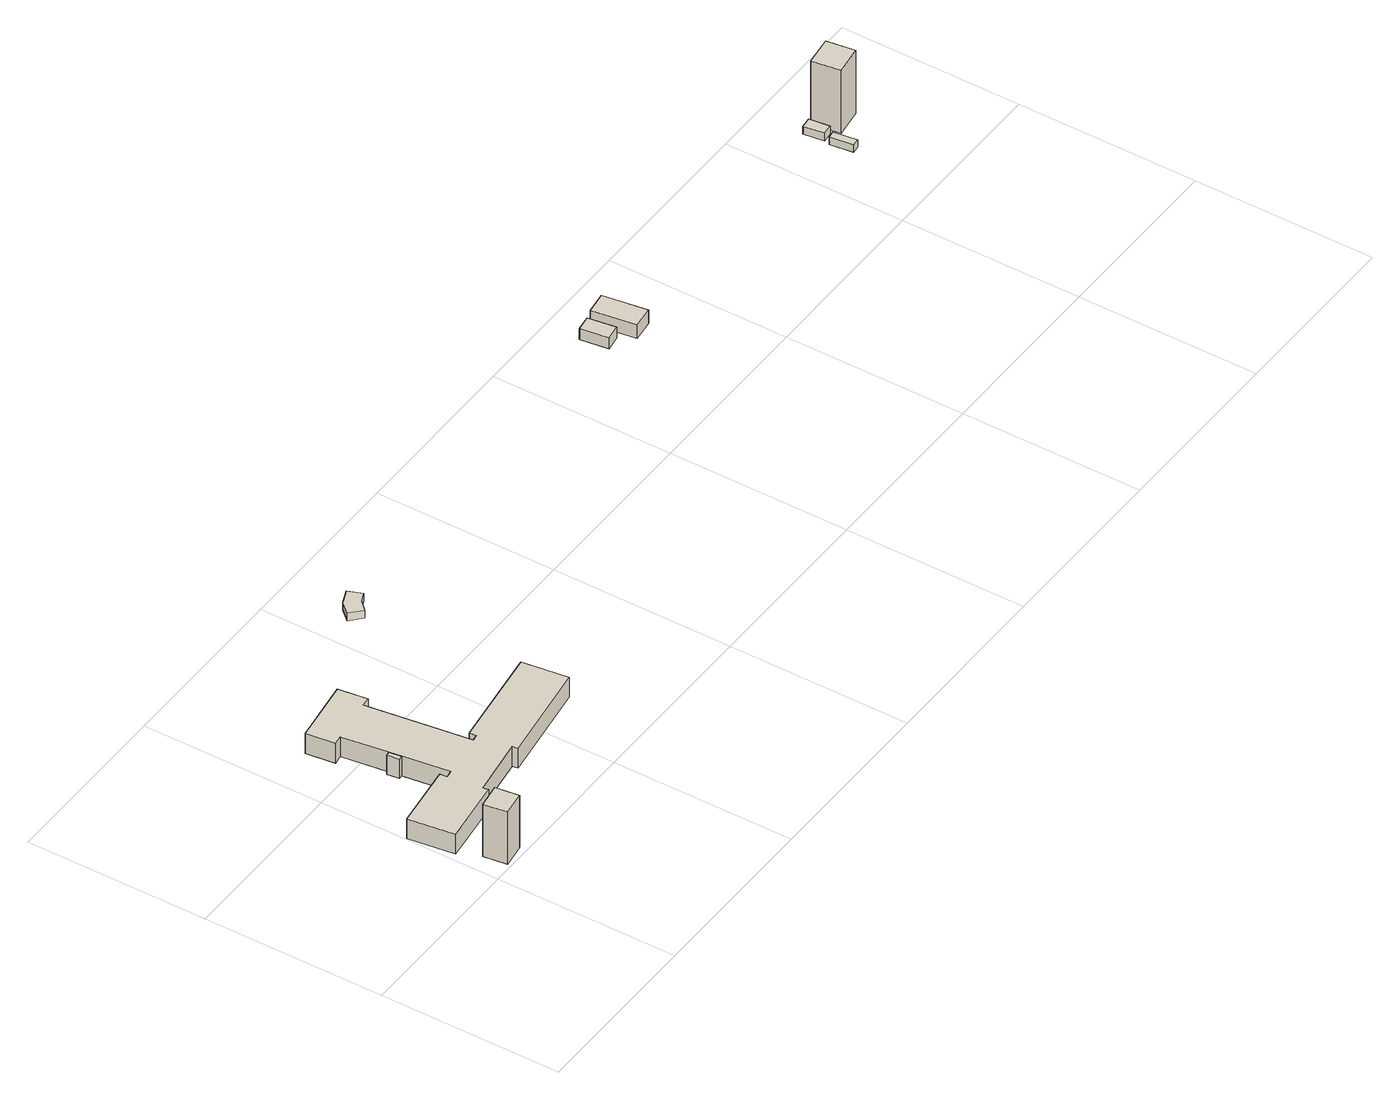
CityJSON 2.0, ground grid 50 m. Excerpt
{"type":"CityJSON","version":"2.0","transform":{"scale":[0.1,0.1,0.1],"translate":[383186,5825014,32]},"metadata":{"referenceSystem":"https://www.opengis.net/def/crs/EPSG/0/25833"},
"CityObjects":{
"building1":{"type":"Building","attributes":{"Gemeindeschluessel":"11000012","BezugspunktDach":"2200","function":"31001_2430","measuredHeight":16.42,"storeysAboveGround":1},"address":[{"country":"Germany","locality":"Berlin","thoroughfareNumber":"44 (47)","thoroughfareName":"Avenue Jean Mermoz"}],"geometry":[{"type":"Solid","lod":"1","boundaries":[[[[0,1,2,3]],[[4,5,6,7]],[[4,7,3,2]],[[5,4,2,1]],[[6,5,1,0]],[[7,6,0,3]]]]}]},
"building2":{"type":"Building","attributes":{"Gemeindeschluessel":"11000012","BezugspunktDach":"2200","function":"51009_1610","measuredHeight":5.99,"storeysAboveGround":0},"address":[{"country":"Germany","locality":"Berlin"}],"geometry":[{"type":"Solid","lod":"1","boundaries":[[[[8,9,10,11]],[[12,13,14,15]],[[12,15,11,10]],[[13,12,10,9]],[[14,13,9,8]],[[15,14,8,11]]]]}]},
"building3":{"type":"Building","attributes":{"Gemeindeschluessel":"11000012","BezugspunktDach":"2200","function":"31001_2430","measuredHeight":6.16,"storeysAboveGround":1},"address":[{"country":"Germany","locality":"Berlin","thoroughfareNumber":"44 (46)","thoroughfareName":"Avenue Jean Mermoz"}],"geometry":[{"type":"Solid","lod":"1","boundaries":[[[[16,17,18,19,20,21,22,23,24,25,26,27,28,29,30,31,32,33,34,35,36,37]],[[38,39,40,41,42,43,44,45,46,47,48,49,50,51,52,53,54,55,56,57,58,59]],[[38,59,37,36]],[[39,38,36,35]],[[40,39,35,34]],[[41,40,34,33]],[[42,41,33,32]],[[43,42,32,31]],[[44,43,31,30]],[[45,44,30,29]],[[46,45,29,28]],[[47,46,28,27]],[[48,47,27,26]],[[49,48,26,25]],[[50,49,25,24]],[[51,50,24,23]],[[52,51,23,22]],[[53,52,22,21]],[[54,53,21,20]],[[55,54,20,19]],[[56,55,19,18]],[[57,56,18,17]],[[58,57,17,16]],[[59,58,16,37]]]]}]},
"building4":{"type":"Building","attributes":{"Gemeindeschluessel":"11000012","BezugspunktDach":"2200","function":"31001_2430","measuredHeight":2.39,"storeysAboveGround":1},"address":[{"country":"Germany","locality":"Berlin","thoroughfareNumber":"44 (45)","thoroughfareName":"Avenue Jean Mermoz"}],"geometry":[{"type":"Solid","lod":"1","boundaries":[[[[60,61,62,63,64,65]],[[66,67,68,69,70,71]],[[66,71,65,64]],[[67,66,64,63]],[[68,67,63,62]],[[69,68,62,61]],[[70,69,61,60]],[[71,70,60,65]]]]}]},
"building5":{"type":"Building","attributes":{"Gemeindeschluessel":"11000012","BezugspunktDach":"2200","function":"31001_2430","measuredHeight":3.45,"storeysAboveGround":1},"address":[{"country":"Germany","locality":"Berlin","thoroughfareNumber":"44 (40)","thoroughfareName":"Avenue Jean Mermoz"}],"geometry":[{"type":"Solid","lod":"1","boundaries":[[[[72,73,74,75]],[[76,77,78,79]],[[76,79,75,74]],[[77,76,74,73]],[[78,77,73,72]],[[79,78,72,75]]]]}]},
"building6":{"type":"Building","attributes":{"Gemeindeschluessel":"11000012","BezugspunktDach":"2200","function":"31001_2430","measuredHeight":4.24,"storeysAboveGround":1},"address":[{"country":"Germany","locality":"Berlin","thoroughfareNumber":"44 (39)","thoroughfareName":"Avenue Jean Mermoz"}],"geometry":[{"type":"Solid","lod":"1","boundaries":[[[[80,81,82,83]],[[84,85,86,87]],[[84,87,83,82]],[[85,84,82,81]],[[86,85,81,80]],[[87,86,80,83]]]]}]},
"building7":{"type":"Building","attributes":{"Gemeindeschluessel":"11000012","BezugspunktDach":"2200","function":"51009_1610","measuredHeight":2.33,"storeysAboveGround":0},"address":[{"country":"Germany","locality":"Berlin"}],"geometry":[{"type":"Solid","lod":"1","boundaries":[[[[88,89,90,91]],[[92,93,94,95]],[[92,95,91,90]],[[93,92,90,89]],[[94,93,89,88]],[[95,94,88,91]]]]}]},
"building8":{"type":"Building","attributes":{"Gemeindeschluessel":"11000012","BezugspunktDach":"2200","function":"31001_2430","measuredHeight":2.52,"storeysAboveGround":1},"address":[{"country":"Germany","locality":"Berlin","thoroughfareNumber":"44 (37)","thoroughfareName":"Avenue Jean Mermoz"}],"geometry":[{"type":"Solid","lod":"1","boundaries":[[[[96,97,98,99]],[[100,101,102,103]],[[100,103,99,98]],[[101,100,98,97]],[[102,101,97,96]],[[103,102,96,99]]]]}]},
"building9":{"type":"Building","attributes":{"Gemeindeschluessel":"11000012","BezugspunktDach":"2200","function":"31001_2430","measuredHeight":21.37,"storeysAboveGround":3},"address":[{"country":"Germany","locality":"Berlin","thoroughfareNumber":"44 (36)","thoroughfareName":"Avenue Jean Mermoz"}],"geometry":[{"type":"Solid","lod":"1","boundaries":[[[[104,105,106,107]],[[108,109,110,111]],[[108,111,107,106]],[[109,108,106,105]],[[110,109,105,104]],[[111,110,104,107]]]]}]}
},
"vertices":[
[47,2,180],[112,12,180],[104,77,180],[38,67,180],[104,77,16],[112,12,16],[47,2,16],[38,67,16],
[175,392,65],[186,394,65],[181,427,65],[170,426,65],[181,427,5],[186,394,5],[175,392,5],[170,426,5],
[21,133,66],[198,156,66],[196,172,66],[358,195,66],[361,179,66],[640,218,66],[623,344,66],[343,306,66],[345,287,66],[327,284,66],[289,570,66],[314,573,66],[303,653,66],[128,629,66],[138,549,66],[164,553,66],[181,427,66],[186,394,66],[203,266,66],[183,263,66],[181,283,66],[4,260,66],[181,283,4],[183,263,4],[203,266,4],[186,394,4],[181,427,4],[164,553,4],[138,549,4],[128,629,4],[303,653,4],[314,573,4],[289,570,4],[327,284,4],[345,287,4],[343,306,4],[623,344,4],[640,218,4],[361,179,4],[358,195,4],[196,172,4],[198,156,4],[21,133,4],[4,260,4],
[598,770,42],[620,793,42],[648,805,42],[632,844,42],[593,828,42],[567,798,42],[593,828,18],[632,844,18],[648,805,18],[620,793,18],[598,770,18],[567,798,18],
[1723,818,52],[1765,824,52],[1754,901,52],[1712,895,52],[1754,901,18],[1765,824,18],[1723,818,18],[1712,895,18],
[1791,783,59],[1851,791,59],[1834,913,59],[1774,905,59],[1834,913,17],[1851,791,17],[1791,783,17],[1774,905,17],
[2629,722,42],[2650,724,42],[2641,789,42],[2620,786,42],[2641,789,19],[2650,724,19],[2629,722,19],[2620,786,19],
[2625,801,44],[2653,804,44],[2646,861,44],[2617,858,44],[2646,861,19],[2653,804,19],[2625,801,19],[2617,858,19],
[2669,784,217],[2748,795,217],[2737,873,217],[2658,863,217],[2737,873,19],[2748,795,19],[2669,784,19],[2658,863,19]
]}
